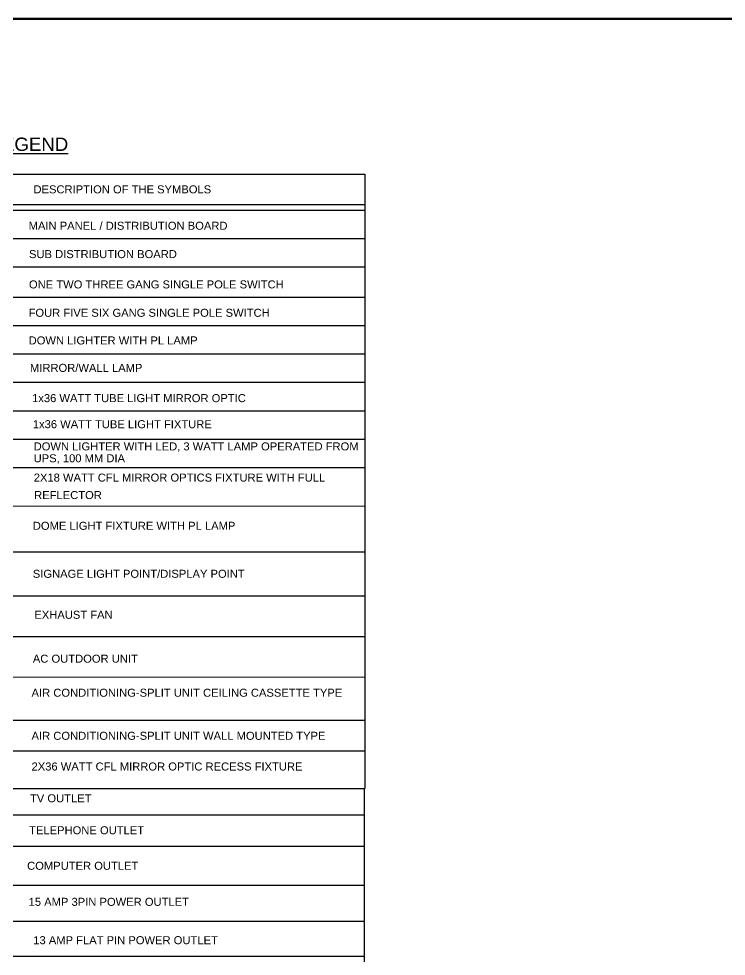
# Model space of a CAD drawing. Header units: inches. Extents: x 527934 to 2134587, y -408734 to 227304.
# Drawn here: x 1110262 to 1123696, y -152517 to -134706 of the extents above; entities that cross this region are included whole.
import ezdxf
from ezdxf.enums import TextEntityAlignment as Align

# ---------------------------------------------------------------- set-up
doc = ezdxf.new("R2010")
doc.units = ezdxf.units.IN
doc.header["$MEASUREMENT"] = 0
doc.layers.add('electrical legends', color=3, linetype='Continuous', lineweight=25)
doc.layers.add('TITLE THICK', color=7, linetype='Continuous', lineweight=50)
doc.styles.add('FixtureNames', font='arial.ttf', dxfattribs={"height": 0.2})

msp = doc.modelspace()

# ---------------------------------------------------------------- linework, layer by layer
at = {"layer": 'electrical legends', "color": 2}
for p, q in [((1109963.5, -137659.9), (1116832.3, -137659.9)), ((1116832.3, -137659.9), (1116831.7, -142151.9)), ((1110074.7, -138231.6), (1116832.3, -138231.6)), ((1110074.7, -138342.7), (1116832.3, -138342.7)), ((1107443.4, -138881.6), (1116832.3, -138881.6)), ((1107443.4, -139420.5), (1116832.3, -139420.5)), ((1107443.4, -139996.2), (1116832.3, -139996.2)), ((1107443.4, -140535.1), (1116832.3, -140535.1)), ((1107443.4, -141074.1), (1116832.3, -141074.1)), ((1107443.4, -141074.1), (1116832.3, -141074.1)), ((1107443.4, -141613), (1116832.3, -141613)), ((1107443.4, -142151.9), (1116832.3, -142151.9)), ((1116831.7, -142151.9), (1116831.2, -145671.9)), ((1107443.4, -142690.8), (1116832.3, -142690.8)), ((1107443.4, -143229.7), (1116832.3, -143229.7)), ((1107443.4, -143962.4), (1116830.9, -143963.4)), ((1107443.4, -144831.5), (1116830.9, -144832.4)), ((1107443.4, -145671), (1116830.8, -145671.9)), ((1116831, -145671.9), (1116830.7, -148029.5)), ((1107443.7, -146441), (1116831.1, -146441.9)), ((1107443.7, -147211), (1116831.1, -147211.9)), ((1107443.7, -148029.5), (1116832.6, -148029.5)), ((1116831.9, -148029.5), (1116831.8, -149328.2)), ((1107443.7, -148612.8), (1116832.6, -148612.8)), ((1107443.7, -149328.2), (1116832.6, -149328.2)), ((1116828.1, -153924.7), (1116828.6, -149328.2)), ((1107443.7, -149831.6), (1116832.6, -149831.6)), ((1107443.7, -150428.4), (1116832.6, -150428.4)), ((1116830.4, -151173.6), (1107443.7, -151173.6)), ((1107443.7, -151850.7), (1116830.4, -151850.7)), ((1107443.7, -152517), (1116830.4, -152517))]:
    msp.add_line(p, q, dxfattribs=at)
at = {"layer": 'TITLE THICK'}
msp.add_lwpolyline([(1104696.5, -134705.5), (1143696.5, -134705.5), (1143696.5, -162405.5), (1104696.5, -162405.5)], close=True, dxfattribs=at)

# ---------------------------------------------------------------- texts
at = {"layer": 'electrical legends', "color": 1, "style": 'FixtureNames'}
msp.add_text('%%UELECTRICAL LEGEND', height=253.406, dxfattribs=at).set_placement((1109333.4, -137090.3), align=Align.MIDDLE_CENTER)
at = {"layer": 'electrical legends', "color": 3, "style": 'FixtureNames'}
for s, height, p in [('DESCRIPTION OF THE SYMBOLS', 152.043, (1110541.2, -138022.8)), ('MAIN PANEL / DISTRIBUTION BOARD', 152.043, (1110449.8, -138714.1)), ('SUB DISTRIBUTION BOARD', 152.043, (1110456.6, -139253.1)), ('ONE TWO THREE GANG SINGLE POLE SWITCH', 152.043, (1110455.9, -139828.8)), ('FOUR FIVE SIX GANG SINGLE POLE SWITCH', 152.043, (1110448.7, -140367.7)), ('DOWN LIGHTER WITH PL LAMP ', 152.043, (1110449.8, -140893.2)), ('MIRROR/WALL LAMP', 152.043, (1110474.7, -141414.5)), ('1x36 WATT TUBE LIGHT MIRROR OPTIC', 152.043, (1110515.1, -141989.4)), ('1x36 WATT TUBE LIGHT FIXTURE', 152.043, (1110529.2, -142484.6)), ('DOWN LIGHTER WITH LED, 3 WATT LAMP OPERATED FROM', 152.043, (1110544.8, -142906.4)), ('UPS, 100 MM DIA', 152.043, (1110544.8, -143132.2)), ('2X18 WATT CFL MIRROR OPTICS FIXTURE WITH FULL', 152.043, (1110546.8, -143498.8)), ('REFLECTOR', 152.04, (1110554.2, -143831.3)), ('DOME LIGHT FIXTURE WITH PL LAMP', 152.043, (1110529.1, -144414.9)), ('SIGNAGE LIGHT POINT/DISPLAY POINT', 152.043, (1110528.9, -145326.6)), ('EXHAUST FAN', 152.043, (1110558, -146105.4)), ('AC OUTDOOR UNIT', 152.043, (1110529.4, -146939.5)), ('AIR CONDITIONING-SPLIT UNIT CEILING CASSETTE TYPE', 152.043, (1110504.8, -147586.5)), ('AIR CONDITIONING-SPLIT UNIT WALL MOUNTED TYPE', 152.043, (1110504.8, -148404.7)), ('2X36 WATT CFL MIRROR OPTIC RECESS FIXTURE', 152.043, (1110504.8, -148988)), ('TV OUTLET', 152.04, (1110475.2, -149591.9)), ('TELEPHONE OUTLET', 152.043, (1110458.7, -150199.6)), ('COMPUTER OUTLET', 152.043, (1110420.7, -150874.2)), ('15 AMP 3PIN POWER OUTLET', 152.043, (1110449.5, -151559.1)), ('13 AMP FLAT PIN POWER OUTLET', 152.043, (1110537.5, -152287.9))]:
    msp.add_text(s, height=height, dxfattribs=at).set_placement(p)

doc.saveas('drawing.dxf')
